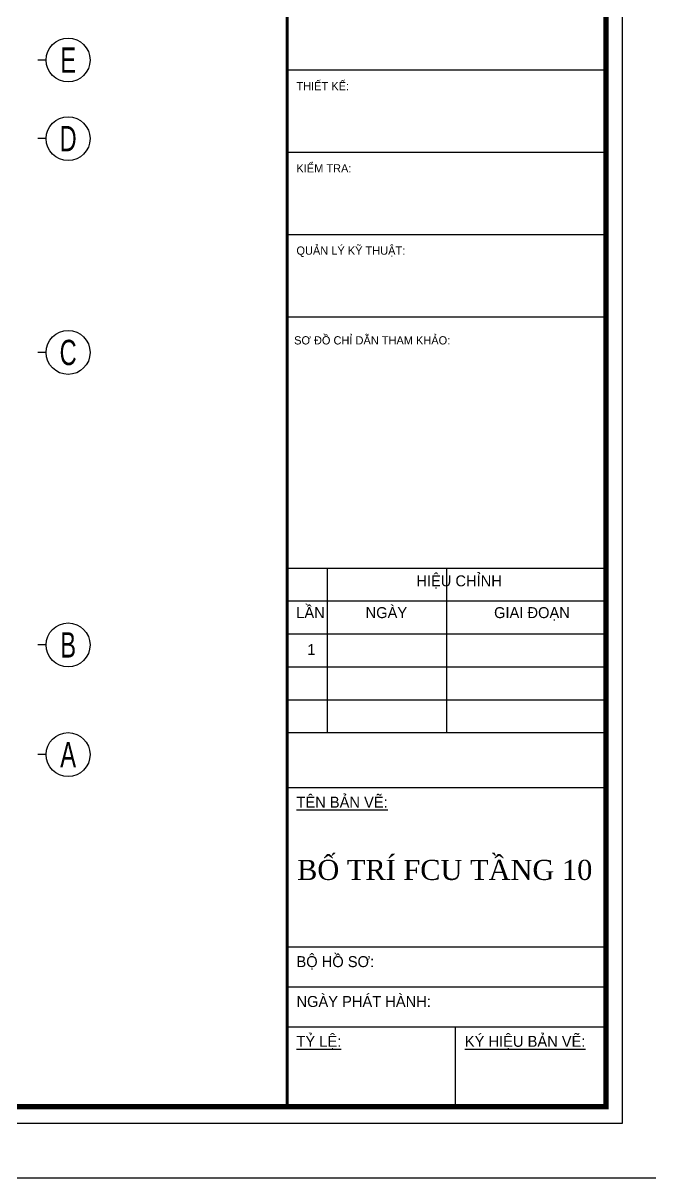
# Model space of a CAD drawing. Header units: metres. Extents: x 352651 to 1421851, y -87441 to -24441.
# Drawn here: x 1225753 to 1242901, y -87441 to -55849 of the extents above; entities that cross this region are included whole.
import ezdxf
from ezdxf.enums import TextEntityAlignment as Align

# ---------------------------------------------------------------- set-up
doc = ezdxf.new("R2010")
doc.units = ezdxf.units.M
doc.header["$LTSCALE"] = 300
doc.header["$MEASUREMENT"] = 0
doc.linetypes.add('DASHED2', pattern=[0.375, 0.25, -0.125])
doc.layers.get('0').update_dxf_attribs({"linetype": 'CONTINUOUS'})
doc.layers.get('Defpoints').update_dxf_attribs({"linetype": 'CONTINUOUS'})
for name, color, linetype in [('0-TEXT', 7, 'CONTINUOUS'), ('0-THAY', 7, 'CONTINUOUS'), ('HATCH', 145, 'CONTINUOUS'), ('KT', 1, 'CONTINUOUS'), ('TEXT', 4, 'CONTINUOUS'), ('THAY', 9, 'CONTINUOUS'), ('TUONG', 7, 'CONTINUOUS')]:
    doc.layers.add(name, color=color, linetype=linetype)
doc.styles.add('CHUTENTRUC', font='VnAvantH.TTF', dxfattribs={"width": 0.8})
doc.styles.add('ROMANS', font='romans.shx', dxfattribs={"width": 0.75, "bigfont": 'romancvn.shx'})
doc.styles.add('VnAvntH', font='VnAvantH.TTF', dxfattribs={"width": 0.85})

# ---------------------------------------------------------------- blocks, each defined once
blk = doc.blocks.new('TENTRUC')
at = {"layer": '0-THAY'}
blk.add_line((0, -1.4), (0, -0.4), dxfattribs=at)
blk.add_circle((0, -4), 2.6, dxfattribs=at)
at = {"layer": '0-TEXT', "style": 'CHUTENTRUC', "width": 0.7}
blk.add_attdef('E5', text='', height=3, dxfattribs=at).set_placement((0, -4), align=Align.MIDDLE_CENTER)

msp = doc.modelspace()

# ---------------------------------------------------------------- linework, layer by layer
for const_width in [150, 51.9]:
    msp.add_lwpolyline([(1159500.9, -85490.5), (1241700.9, -85490.5), (1241700.9, -26390.5), (1159500.9, -26390.5)], close=True, dxfattribs=dict(const_width=const_width))
for points, const_width in [([(1232977.7, -26390.5), (1232977.7, -85490.5)], 75.4), ([(1241700.9, -83309.7), (1232977.7, -83309.7)], 37.7), ([(1237575.3, -83309.7), (1237575.3, -85490.5)], 37.7)]:
    msp.add_lwpolyline(points, dxfattribs=dict(const_width=const_width))
at = {"layer": 'Defpoints', "linetype": 'DASHED2'}
msp.add_lwpolyline([(1154550.9, -87440.5), (1243650.9, -87440.5), (1243650.9, -24440.5), (1154550.9, -24440.5)], close=True, dxfattribs=at)
msp.add_lwpolyline([(1154550.9, -87440.5), (1243650.9, -87440.5), (1243650.9, -24440.5), (1154550.9, -24440.5)], close=True, dxfattribs=at)
at = {"layer": 'HATCH', "linetype": 'ByBlock'}
msp.add_lwpolyline([(1159050.9, -85940.5), (1242150.9, -85940.5), (1242150.9, -25940.5), (1159050.9, -25940.5)], close=True, dxfattribs=at)
at = {"layer": 'THAY'}
for p, q in [((1241700.9, -57140.5), (1232977.7, -57140.5)), ((1241700.9, -59390.5), (1232977.7, -59390.5)), ((1241700.9, -61640.5), (1232977.7, -61640.5)), ((1241700.9, -63890.5), (1232977.7, -63890.5)), ((1241700.9, -70767.3), (1232977.7, -70767.3)), ((1237339.3, -70767.3), (1237339.3, -75267.3)), ((1241700.9, -71667.3), (1232977.7, -71667.3)), ((1241700.9, -72567.3), (1232977.7, -72567.3)), ((1241700.9, -73467.3), (1232977.7, -73467.3)), ((1241700.9, -73467.3), (1232977.7, -73467.3)), ((1241700.9, -74367.3), (1232977.7, -74367.3)), ((1241700.9, -75267.3), (1232977.7, -75267.3)), ((1241700.9, -76767.3), (1232977.7, -76767.3)), ((1241700.9, -81128.9), (1232977.7, -81128.9)), ((1241700.9, -82219.3), (1232977.7, -82219.3))]:
    msp.add_line(p, q, dxfattribs=at)
at = {"layer": 'THAY', "linetype": 'ByBlock'}
msp.add_lwpolyline([(1159050.9, -85940.5), (1242150.9, -85940.5), (1242150.9, -25940.5), (1159050.9, -25940.5)], close=True, dxfattribs=at)
at = {"layer": 'THAY'}
msp.add_lwpolyline([(1234068.1, -70767.3), (1234068.1, -75267.3)], dxfattribs=at)
at = {"layer": 'TUONG'}
msp.add_lwpolyline([(1154550.9, -87440.5), (1243650.9, -87440.5), (1243650.9, -24440.5), (1154550.9, -24440.5)], close=True, dxfattribs=at)

# ---------------------------------------------------------------- block references
at = {"layer": 'TEXT'}
ref = msp.add_blockref('TENTRUC', (1226062.4, -56859.6), dxfattribs=dict(at, xscale=230.7692307692487, yscale=230.7692307692487, zscale=230.7692307692917, rotation=90))
ref.add_attrib('E5', 'e', dxfattribs={"layer": '0-TEXT', "height": 692.3, "style": 'CHUTENTRUC', "width": 0.7}).set_placement((1226985.4, -56859.6), align=Align.MIDDLE_CENTER)
ref = msp.add_blockref('TENTRUC', (1226062.4, -59009.6), dxfattribs=dict(at, xscale=230.7692307692487, yscale=230.7692307692487, zscale=230.7692307692917, rotation=90))
ref.add_attrib('E5', 'd', dxfattribs={"layer": '0-TEXT', "height": 692.3, "style": 'CHUTENTRUC', "width": 0.7}).set_placement((1226985.4, -59009.6), align=Align.MIDDLE_CENTER)
ref = msp.add_blockref('TENTRUC', (1226062.4, -64859.6), dxfattribs=dict(at, xscale=230.7692307692487, yscale=230.7692307692487, zscale=230.7692307692917, rotation=90))
ref.add_attrib('E5', 'c', dxfattribs={"layer": '0-TEXT', "height": 692.3, "style": 'CHUTENTRUC', "width": 0.7}).set_placement((1226985.4, -64859.6), align=Align.MIDDLE_CENTER)
ref = msp.add_blockref('TENTRUC', (1226062.4, -72859.6), dxfattribs=dict(at, xscale=230.7692307692487, yscale=230.7692307692487, zscale=230.7692307692917, rotation=90))
ref.add_attrib('E5', 'b', dxfattribs={"layer": '0-TEXT', "height": 692.3, "style": 'CHUTENTRUC', "width": 0.7}).set_placement((1226985.4, -72859.6), align=Align.MIDDLE_CENTER)
ref = msp.add_blockref('TENTRUC', (1226062.4, -75859.6), dxfattribs=dict(at, xscale=230.7692307692487, yscale=230.7692307692487, zscale=230.7692307692917, rotation=90))
ref.add_attrib('E5', 'a', dxfattribs={"layer": '0-TEXT', "height": 692.3, "style": 'CHUTENTRUC', "width": 0.7}).set_placement((1226985.4, -75859.6), align=Align.MIDDLE_CENTER)

# ---------------------------------------------------------------- texts
at = {"layer": 'KT', "color": 0, "ltscale": 1.5, "insert": (1233249.1, -78739.9), "char_height": 550, "width": 8204.141, "attachment_point": 1, "style": 'ROMANS'}
msp.add_mtext('{\\fTimes New Roman|b0|i0|c0|p18;\\W1;BỐ TRÍ FCU TẦNG 10}', dxfattribs=at)
at = {"layer": 'TEXT', "style": 'VnAvntH'}
for s, height, p in [('thiÕt kÕ:', 225, (1233231.3, -57685.7)), ('kiÓm tra:', 225, (1233231.3, -59935.7)), ('qu¶n lý kü thuËt:', 225, (1233231.3, -62185.7)), ('S¬ ®å chØ dÉn tham kh¶o:', 225, (1233168.2, -64640.5)), ('hiÖu chØnh', 300, (1236510.7, -71257.3)), ('lÇn', 300, (1233225.6, -72126.6)), ('ngµy', 300, (1235122.9, -72126.6)), ('giai ®o¹n', 300, (1238637.5, -72126.6)), ('1', 300, (1233530.3, -73135.7)), ('%%Utªn b¶n vÏ:', 300, (1233231.3, -77312.5)), ('bé hå s¬:', 300, (1233231.3, -81674.1)), ('ngµy ph¸t hµnh:', 300, (1233231.3, -82764.5)), ('%%Utû lÖ:', 300, (1233231.3, -83854.9)), ('%%Uký hiÖu b¶n vÏ:', 300, (1237838.6, -83854.9))]:
    msp.add_text(s, height=height, dxfattribs=at).set_placement(p)

doc.saveas('drawing.dxf')
